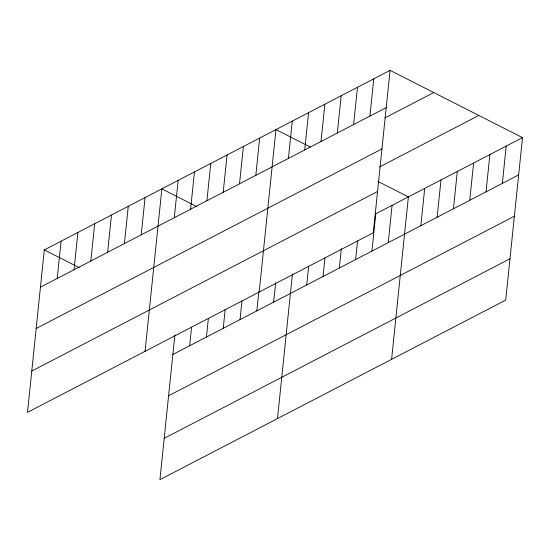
<?xml version="1.0" encoding="UTF-8"?>
<svg xmlns="http://www.w3.org/2000/svg" width="550" height="550" viewBox="0 0 550 550"><rect width="100%" height="100%" fill="white"/><g stroke="black" fill="none" stroke-linecap="round" stroke-linejoin="round"><path stroke-width="0.82" d="M390.074 70.352L44.289 249.906L27.5 412.362L373.285 232.801L390.074 70.352L522.5 137.637L505.711 300.094L159.926 479.648L174.873 334.984M57.234 278.465L61.084 241.189M74.03 269.741L77.88 232.464M90.819 261.023L94.676 223.747M107.614 252.299L111.471 215.022M124.41 243.574L128.267 206.298M141.206 234.857L145.062 197.581M145.069 351.312L161.858 188.856L196.817 206.621M174.302 217.669L178.159 180.393M190.609 209.206L194.459 171.93M189.654 345.751L191.579 327.113M206.91 200.736L210.76 163.46M206.449 337.026L208.374 318.388M223.211 192.273L227.061 154.997M223.245 328.309L225.17 309.671M239.511 183.81L243.361 146.534M240.041 319.584L241.966 300.946M255.812 175.347L259.662 138.071M256.836 310.867L258.851 291.383M259.181 292.057L275.962 129.601L310.2 146.994M288.413 158.414L292.27 121.137M273.632 302.143L275.646 282.659M304.714 149.951L308.571 112.674M277.496 418.598L292.442 273.934M321.014 141.488L324.871 104.211M306.728 284.955L308.653 266.317M337.322 133.017L341.172 95.741M323.029 276.492L324.961 257.854M353.623 124.554L357.473 87.278M339.329 268.029L341.344 248.545M369.923 116.091L373.773 78.815M355.637 259.566L357.562 240.928M371.938 251.096L375.788 213.819L522.5 137.637M388.238 242.633L392.088 205.356M391.6 359.349L408.389 196.893L377.802 181.349M420.839 225.699L424.689 188.423M437.14 217.236L440.99 179.96M453.441 208.773L457.297 171.497M469.741 200.31L473.598 163.034M486.042 191.84L489.899 154.564M502.349 183.377L506.199 146.101M40.439 287.183L386.224 107.628M384.869 117.948L433.778 92.551M36.169 328.494L381.954 148.933M379.507 166.994L478.803 115.431M31.769 371.058L377.554 191.496M172.858 354.475L518.65 174.914M168.589 395.78L514.381 216.219M164.196 438.343L509.981 258.782M44.289 249.906L79.248 267.671"/></g></svg>
